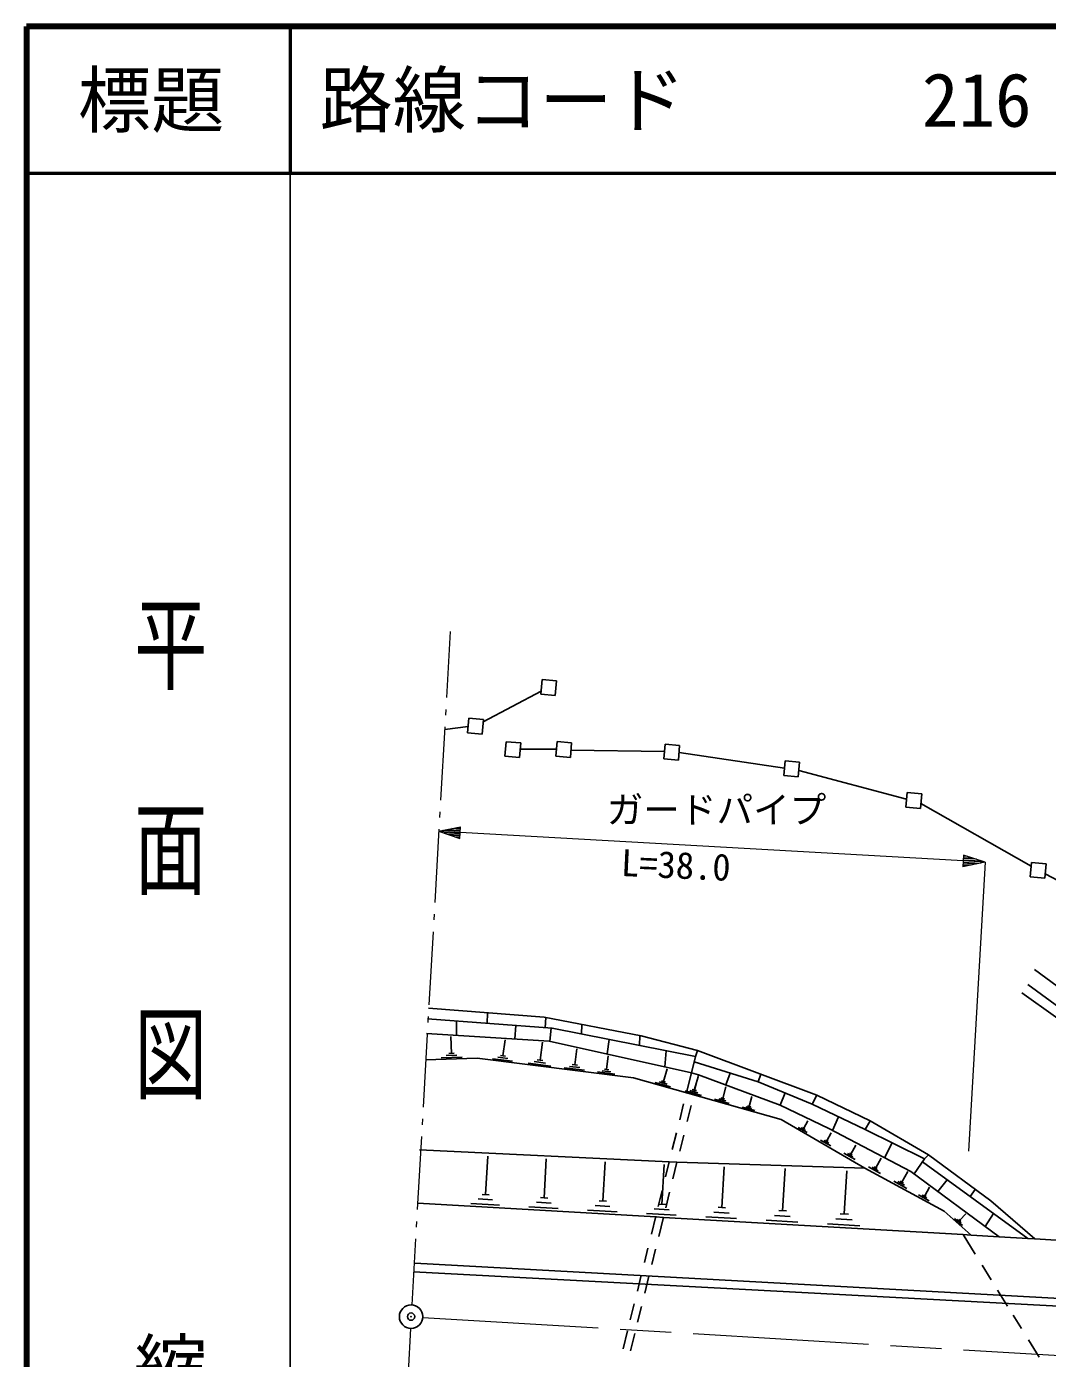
# Model space of a CAD drawing. Units: millimetres, scale not verified. Extents: x 40000 to 680000, y 20000 to 380000.
# Drawn here: x 40000 to 109706, y 289106 to 380000 of the extents above; entities that cross this region are included whole.
import ezdxf
from ezdxf.enums import TextEntityAlignment as Align

# ---------------------------------------------------------------- set-up
doc = ezdxf.new("R2010")
doc.units = ezdxf.units.MM
doc.header["$LTSCALE"] = 1000
doc.header["$PDMODE"] = 32
doc.header["$PDSIZE"] = 500
doc.linetypes.add('CHAIN', pattern=[18.5, 12, -1.5, 3.5, -1.5])
for name, color, linetype, lineweight in [('M-BGD', 7, 'Continuous', 25), ('M-BGD-HTXT', 7, 'Continuous', 13), ('M-BMK', 2, 'CHAIN', 13), ('M-BMK-ROW', 30, 'Continuous', 25), ('M-BMK-SRVR', 3, 'Continuous', 25), ('M-STR-HTXT', 7, 'Continuous', 13), ('M-STR-STR1', 1, 'Continuous', 25), ('M-STR-STRD', 7, 'Continuous', 25), ('M-TTL', 2, 'Continuous', 140), ('M-TTL-BAND', 7, 'Continuous', 25), ('M-TTL-LINE', 7, 'Continuous', 50)]:
    doc.layers.add(name, color=color, linetype=linetype, lineweight=lineweight)
doc.layers.add('M-OTRS', color=6, linetype='Continuous')
doc.layers.add('M-TTL-TXT', color=7, linetype='Continuous')
doc.styles.add('@ＭＳ ゴシック', font='')
doc.styles.add('ＭＳ ゴシック', font='')
doc.styles.get('@ＭＳ ゴシック').set_extended_font_data('@MS Gothic')
doc.styles.get('ＭＳ ゴシック').set_extended_font_data('MS Gothic')

msp = doc.modelspace()

# ---------------------------------------------------------------- linework, layer by layer
at = {"layer": 'M-BGD'}
for p, q in [((108369, 314629), (133984, 295872)), ((71473, 312693), (71443, 311968)), ((69362, 312123), (69354, 311151)), ((73409, 311822), (73341, 310909)), ((75467, 312364), (75420, 311673)), ((77894, 311242), (77909, 311898)), ((69009, 309925), (68975, 311075)), ((75723, 310756), (75816, 311644)), ((79640, 309881), (79780, 310870)), ((81873, 311141), (81844, 310462)), ((72530, 309750), (72669, 310850)), ((75065, 309463), (75221, 310694)), ((77438, 309132), (77578, 310240)), ((83673, 310100), (83575, 309003)), ((85671, 309705), (85804, 310124)), ((69736, 309659), (68299, 309617)), ((69372, 309792), (68654, 309771)), ((69188, 309931), (68829, 309920)), ((73183, 309388), (71807, 309561)), ((72856, 309569), (72169, 309655)), ((72702, 309728), (72358, 309771)), ((75796, 309058), (74257, 309252)), ((75431, 309261), (74661, 309358)), ((75258, 309439), (74873, 309487)), ((77767, 308950), (77074, 309038)), ((77611, 309111), (77265, 309154)), ((79604, 308817), (79723, 309761)), ((78095, 308768), (76711, 308943)), ((80164, 308507), (78985, 308656)), ((79884, 308662), (79295, 308737)), ((79752, 308799), (79457, 308836)), ((83500, 308003), (83742, 308863)), ((85060, 307254), (85392, 308597)), ((85593, 307423), (85848, 308326)), ((85886, 308456), (85595, 307281)), ((87754, 307766), (88050, 308577)), ((89958, 307988), (90130, 308505)), ((83977, 307636), (82901, 307939)), ((83738, 307819), (83200, 307971)), ((83634, 307965), (83365, 308041)), ((86093, 307039), (84965, 307357)), ((85843, 307231), (85279, 307390)), ((85734, 307384), (85452, 307463)), ((87533, 306846), (87755, 307634)), ((84597, 305383), (84866, 306471)), ((85098, 305267), (85372, 306376)), ((87970, 306510), (86985, 306787)), ((87751, 306678), (87259, 306817)), ((87656, 306811), (87410, 306880)), ((89447, 306277), (89233, 306337)), ((89340, 306307), (89532, 306989)), ((91465, 306394), (91807, 307219)), ((93646, 306454), (93959, 307072)), ((89718, 306016), (88866, 306257)), ((89529, 306162), (89103, 306282)), ((91519, 305405), (97242, 302077)), ((95034, 304664), (95452, 305595)), ((84094, 303353), (84379, 304503)), ((93313, 304514), (92681, 304868)), ((93190, 304666), (92875, 304843)), ((93147, 304773), (92989, 304862)), ((93068, 304817), (93351, 305322)), ((94641, 303952), (94952, 304508)), ((97600, 305317), (97262, 304734)), ((84602, 303258), (84870, 304346)), ((94910, 303619), (94216, 304008)), ((94776, 303786), (94429, 303980)), ((94728, 303904), (94554, 304001)), ((96280, 303051), (96621, 303659)), ((98582, 302802), (99097, 303820)), ((71347, 300286), (71498, 302914)), ((75338, 300065), (75490, 302722)), ((96575, 302687), (95816, 303112)), ((96428, 302869), (96048, 303082)), ((96375, 302998), (96185, 303104)), ((97988, 302112), (98359, 302775)), ((101317, 302715), (100607, 301693)), ((79351, 299842), (79505, 302529)), ((83386, 299618), (83542, 302336)), ((83633, 301489), (83888, 302518)), ((84131, 301351), (84413, 302494)), ((87475, 299401), (87635, 302189)), ((91625, 299184), (91790, 302054)), ((95839, 298963), (96008, 301917)), ((98309, 301715), (97481, 302179)), ((98149, 301914), (97735, 302146)), ((98091, 302054), (97885, 302170)), ((99767, 301134), (100170, 301853)), ((101183, 302522), (108367, 297282)), ((100116, 300703), (99217, 301206)), ((99941, 300919), (99492, 301170)), ((99879, 301071), (99655, 301197)), ((102228, 300492), (102866, 301294)), ((71821, 299929), (70836, 299986)), ((71594, 300272), (71101, 300300)), ((75587, 300050), (75089, 300079)), ((83132, 299468), (83401, 300553)), ((83645, 299384), (83910, 300457)), ((101624, 299858), (100900, 300263)), ((101483, 300032), (101122, 300234)), ((101433, 300155), (101253, 300256)), ((101343, 300205), (101667, 300784)), ((104425, 300157), (104785, 300640)), ((66699, 299693), (66705, 299693)), ((66705, 299693), (82957, 298761)), ((72295, 299572), (70324, 299685)), ((76296, 299343), (74303, 299457)), ((75817, 299704), (74820, 299761)), ((80320, 299112), (78304, 299228)), ((79835, 299477), (78827, 299535)), ((79603, 299827), (79099, 299856)), ((83876, 299249), (82857, 299307)), ((83641, 299603), (83131, 299633)), ((87978, 299023), (86932, 299083)), ((87736, 299386), (87213, 299416)), ((91894, 299168), (91356, 299199)), ((84366, 298880), (82328, 298997)), ((82664, 297575), (82970, 298814)), ((82957, 298761), (83483, 298730)), ((83163, 297432), (83487, 298746)), ((83483, 298730), (103951, 297556)), ((88480, 298644), (86389, 298764)), ((92660, 298404), (90508, 298528)), ((92143, 298794), (91067, 298856)), ((96904, 298161), (94689, 298288)), ((96371, 298562), (95264, 298626)), ((96115, 298947), (95562, 298979)), ((103913, 298176), (103370, 298662)), ((103825, 298352), (103554, 298595)), ((103806, 298467), (103670, 298588)), ((103738, 298528), (104127, 298962)), ((105452, 298104), (106025, 298990)), ((82188, 295654), (82430, 296632)), ((82687, 295505), (82945, 296552)), ((81706, 293704), (81973, 294783)), ((82206, 293556), (82490, 294710)), ((81220, 291744), (81491, 292839)), ((81718, 291582), (81980, 292644)), ((80727, 289750), (81032, 290983)), ((81233, 289617), (81527, 290810))]:
    msp.add_line(p, q, dxfattribs=at)
for points in [[(134896, 295769), (129665, 300339), (108817, 315655)], [(132042, 295933), (126969, 300080), (124063, 302590), (107959, 314065)], [(67434, 313011), (75342, 312388), (81960, 311124), (85804, 310124), (93959, 307072), (97593, 305321), (101595, 303004), (105841, 299857), (108845, 297255)], [(67381, 312270), (75894, 311638), (85671, 309705), (85392, 308597), (75675, 310767), (67304, 311276)], [(91519, 305405), (81452, 308244), (70778, 309590), (67233, 309485)], [(85579, 309340), (89958, 307988), (93646, 306454), (97262, 304734), (101317, 302715), (101595, 303004)], [(106409, 297396), (100388, 301854), (94774, 304801), (91465, 306394), (85886, 308456), (85392, 308597)], [(66830, 303339), (83888, 302518), (84413, 302494), (97242, 302077)], [(104490, 297526), (102659, 299164), (97242, 302077)]]:
    msp.add_lwpolyline(points, dxfattribs=at)
at = {"layer": 'M-BGD-HTXT'}
for p, q in [((68927, 338711), (68670, 334201)), ((68624, 333402), (68602, 333003)), ((68556, 332204), (68272, 327212)), ((68226, 326414), (68204, 326014)), ((68158, 325216), (67874, 320224)), ((67828, 319425), (67806, 319026)), ((67760, 318227), (67476, 313235)), ((67430, 312436), (67408, 312037)), ((67362, 311238), (67078, 306246)), ((67032, 305448), (67010, 305048)), ((66964, 304250), (66680, 299258)), ((66634, 298459), (66612, 298060)), ((66566, 297261), (66309, 292751)), ((66218, 291154), (66047, 288146))]:
    msp.add_line(p, q, dxfattribs=at)
at = {"layer": 'M-BMK'}
msp.add_line((67050, 291906), (166060, 285968), dxfattribs=at)
at = {"layer": 'M-BMK-ROW'}
for p, q in [((75195, 335436), (75108, 334440)), ((76192, 335349), (75195, 335436)), ((75127, 334655), (71186, 332553)), ((76104, 334353), (76192, 335349)), ((75108, 334440), (76104, 334353)), ((70203, 332793), (70116, 331797)), ((71199, 332706), (70203, 332793)), ((71112, 331710), (71199, 332706)), ((70154, 332240), (68561, 332020)), ((70116, 331797), (71112, 331710)), ((72742, 331195), (72654, 330199)), ((73738, 331108), (72742, 331195)), ((73651, 330112), (73738, 331108)), ((76222, 331207), (76134, 330211)), ((77218, 331120), (76222, 331207)), ((77131, 330123), (77218, 331120)), ((83596, 331016), (83509, 330020)), ((84592, 330929), (83596, 331016)), ((84505, 329933), (84592, 330929)), ((72654, 330199), (73651, 330112)), ((73700, 330678), (76176, 330686)), ((76134, 330211), (77131, 330123)), ((77173, 330610), (83553, 330525)), ((83509, 330020), (84505, 329933)), ((84551, 330462), (91746, 329396)), ((91789, 329880), (91702, 328884)), ((92785, 329793), (91789, 329880)), ((92698, 328796), (92785, 329793)), ((92736, 329230), (100092, 327268)), ((91702, 328884), (92698, 328796)), ((100131, 327717), (100044, 326721)), ((101127, 327630), (100131, 327717)), ((101040, 326634), (101127, 327630)), ((100044, 326721), (101040, 326634)), ((101070, 326976), (108603, 322692)), ((108626, 322957), (108539, 321961)), ((109622, 322870), (108626, 322957)), ((109535, 321873), (109622, 322870)), ((108539, 321961), (109535, 321873)), ((109562, 322179), (113452, 320113))]:
    msp.add_line(p, q, dxfattribs=at)
at = {"layer": 'M-BMK-SRVR'}
msp.add_circle((66252, 291953), 800, dxfattribs=at)
at = {"layer": 'M-OTRS'}
msp.add_point((66252, 291953), dxfattribs=at)
at = {"layer": 'M-STR-HTXT'}
for p, q in [((68119, 325078), (69639, 325394)), ((68119, 325078), (69594, 324592)), ((68119, 325078), (69617, 324993)), ((69612, 324913), (68414, 324980)), ((69621, 325073), (68423, 325141)), ((68709, 324883), (69608, 324833)), ((68727, 325204), (69626, 325154)), ((69603, 324752), (69004, 324786)), ((69630, 325234), (69031, 325268)), ((69299, 324689), (69599, 324672)), ((69335, 325331), (69635, 325314)), ((69594, 324592), (69639, 325394)), ((103955, 323059), (69617, 324993)), ((103978, 323460), (103933, 322657)), ((105453, 322974), (103933, 322657)), ((104237, 322721), (103937, 322738)), ((103942, 322818), (104541, 322784)), ((104845, 322847), (103946, 322898)), ((103951, 322978), (105149, 322911)), ((105453, 322974), (103955, 323059)), ((103960, 323139), (105158, 323071)), ((104863, 323169), (103964, 323219)), ((103969, 323299), (104568, 323266)), ((104273, 323363), (103973, 323380)), ((105453, 322974), (103978, 323460)), ((105453, 322974), (104311, 303257))]:
    msp.add_line(p, q, dxfattribs=at)
at = {"layer": 'M-STR-STR1'}
for p, q in [((103951, 297556), (104490, 297526)), ((104785, 296218), (103951, 297556)), ((104490, 297526), (106409, 297396)), ((106409, 297396), (108367, 297282)), ((108367, 297282), (108845, 297255)), ((108845, 297255), (132042, 295933)), ((105878, 294459), (105255, 295461)), ((106991, 292669), (106309, 293765)), ((107943, 291138), (107370, 292059)), ((109156, 289187), (108417, 290376))]:
    msp.add_line(p, q, dxfattribs=at)
at = {"layer": 'M-STR-STRD'}
msp.add_line((66419, 295021), (171489, 289403), dxfattribs=at)
msp.add_lwpolyline([(66504, 295608), (171676, 289850), (171667, 289398)], dxfattribs=at)
at = {"layer": 'M-TTL'}
for p, q in [((40000, 380000), (40000, 20000)), ((680000, 380000), (40000, 380000))]:
    msp.add_line(p, q, dxfattribs=at)
at = {"layer": 'M-TTL-BAND'}
msp.add_line((58000, 370000), (58000, 20000), dxfattribs=at)
at = {"layer": 'M-TTL-LINE'}
for p, q in [((58000, 380000), (58000, 370000)), ((40000, 370000), (680000, 370000))]:
    msp.add_line(p, q, dxfattribs=at)

# ---------------------------------------------------------------- texts
at = {"layer": 'M-STR-HTXT', "style": 'ＭＳ ゴシック'}
msp.add_text('ガードパイプ', height=1833, dxfattribs=at).set_placement((87111, 325087), align=Align.BOTTOM_CENTER)
msp.add_text('L=38.0', height=1833, rotation=357.385, dxfattribs=at).set_placement((84271, 321314), align=Align.BOTTOM_CENTER)
at = {"layer": 'M-TTL-BAND', "style": '@ＭＳ ゴシック', "width": 1.4}
msp.add_text('平  面  図', height=3666, rotation=270, dxfattribs=at).set_placement((49777, 306475), align=Align.MIDDLE_RIGHT)
at = {"layer": 'M-TTL-BAND', "style": '@ＭＳ ゴシック'}
msp.add_text('縮尺千分の一', height=3666, rotation=270, dxfattribs=at).set_placement((49777, 261030), align=Align.MIDDLE_RIGHT)
at = {"layer": 'M-TTL-TXT', "style": 'ＭＳ ゴシック'}
msp.add_text('標題', height=3666, dxfattribs=at).set_placement((48500, 375000), align=Align.MIDDLE_CENTER)
for s, p in [('路線コード', (60000, 375000)), ('216', (101142, 375000))]:
    msp.add_text(s, height=3666, dxfattribs=at).set_placement(p, align=Align.MIDDLE_LEFT)

doc.saveas('drawing.dxf')
